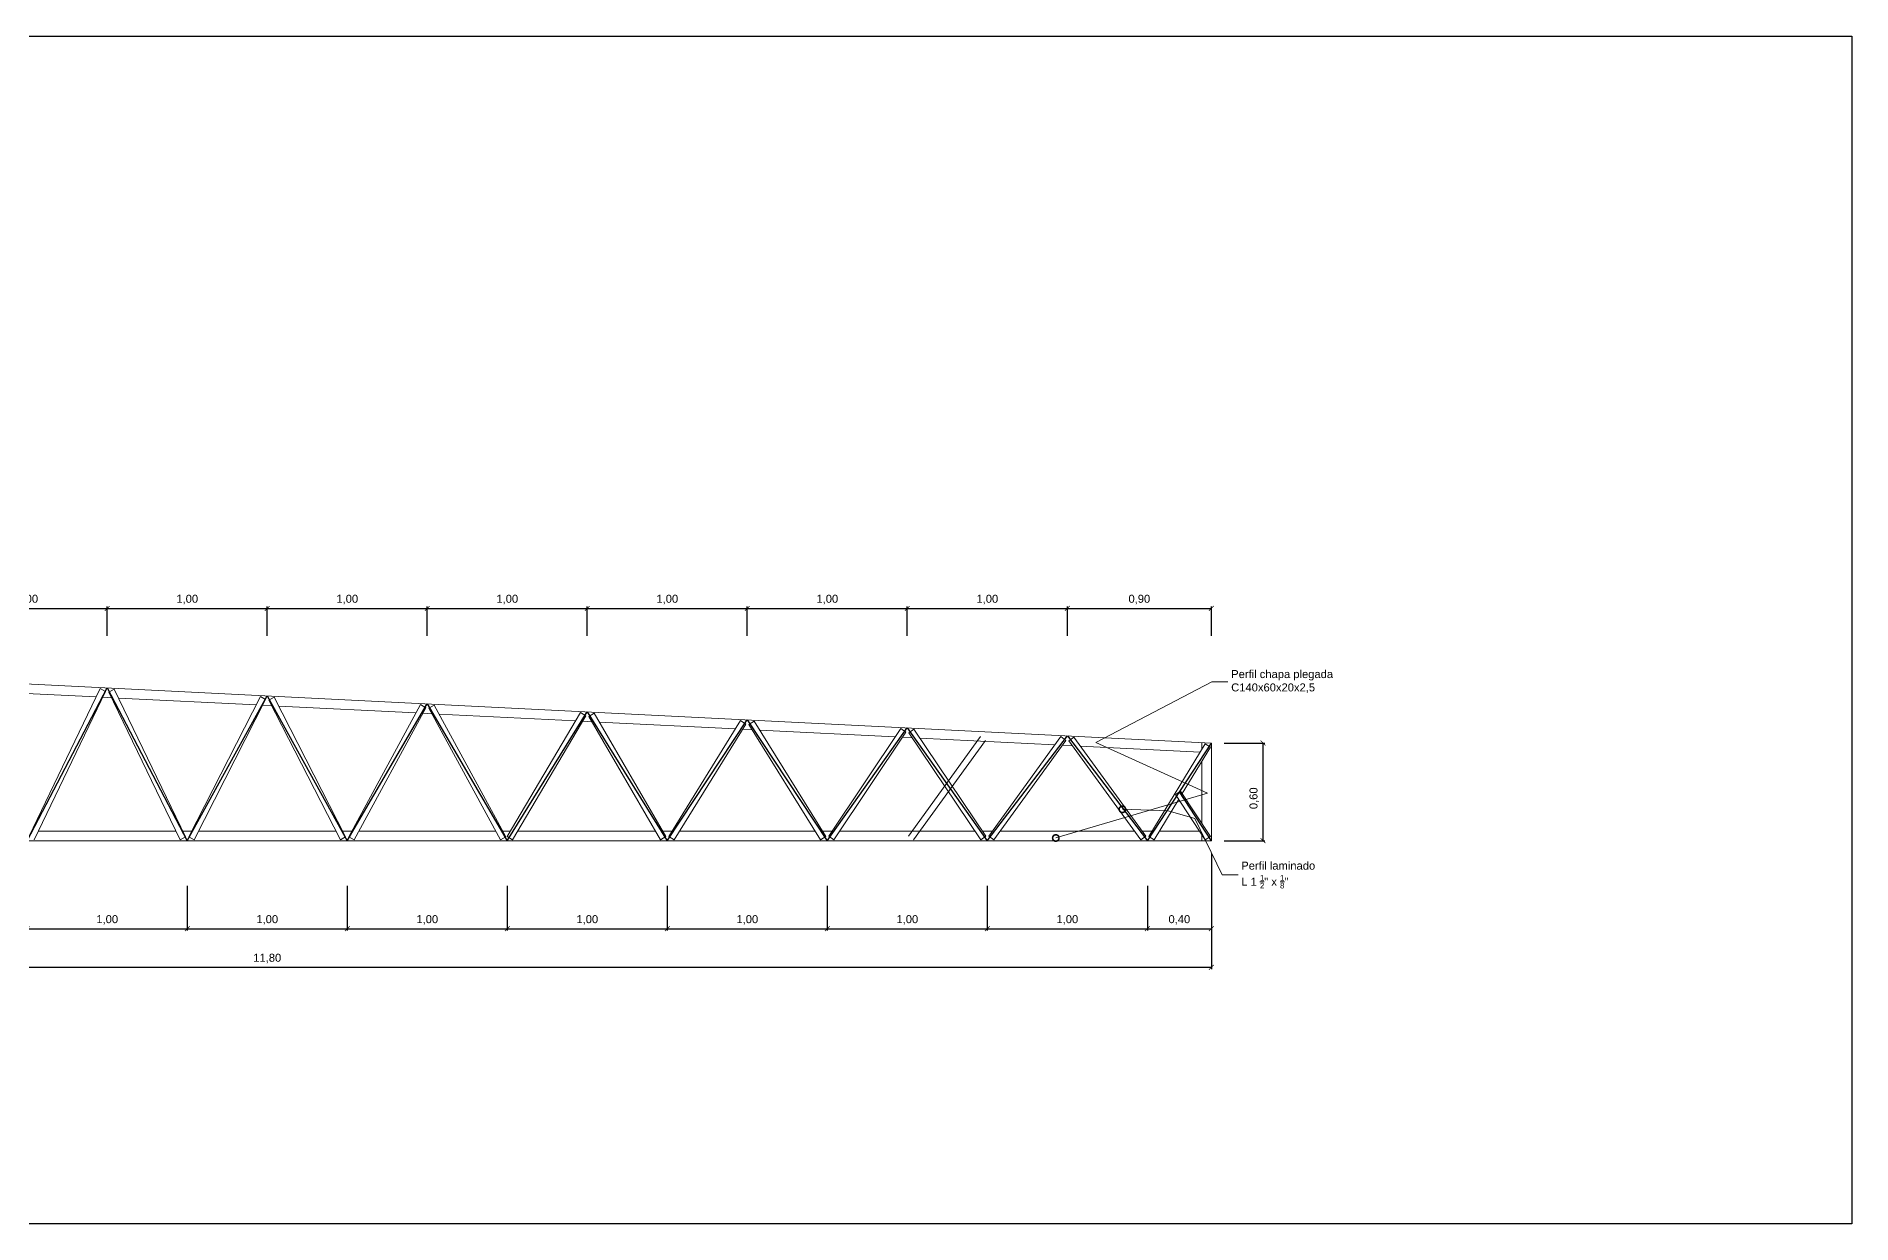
# Model space of a CAD drawing. Header units: millimetres. Extents: x 265 to 853, y -178 to 32.
# Drawn here: x 756.67 to 768.02, y -122.68 to -115.26 of the extents above; entities that cross this region are included whole.
import ezdxf
from ezdxf import colors
from ezdxf.entities.mleader import LeaderData, LeaderLine
from ezdxf.math import Vec2, Vec3

# ---------------------------------------------------------------- set-up
doc = ezdxf.new("R2010")
doc.units = ezdxf.units.MM
doc.header["$LTSCALE"] = 0.1
doc.header["$MEASUREMENT"] = 0
doc.header["$PDMODE"] = 3
doc.header["$PDSIZE"] = 0.1
doc.linetypes.add('ACAD_ISO10W100', pattern=[18, 12, -3, 0, -3])
doc.linetypes.add('CONTINUA', pattern=[200, 100, 100])
doc.layers.get('DEFPOINTS').update_dxf_attribs({"color": 1})
for name, color, linetype, lineweight in [('00_EST_ANGULARES', 4, 'CONTINUA', 20), ('00_EST_Cotas', 6, 'Continuous', 9), ('00_EST_TEXTO', 6, 'Continuous', 9), ('00_EST_Viga', 5, 'Continuous', 20), ('00_EST_Viga_Montante', 5, 'Continuous', 20)]:
    doc.layers.add(name, color=color, linetype=linetype, lineweight=lineweight)
doc.layers.add('00_EST_EJE ANGULARES', color=7, linetype='ACAD_ISO10W100')
doc.layers.add('00_EST_NoImprimir', color=1, linetype='Continuous', plot=False)
doc.styles.add('Arial1_50', font='arial.ttf', dxfattribs={"height": 0.05})
doc.styles.add('Arial20', font='arial.ttf', dxfattribs={"height": 0.2})
doc.dimstyles.new('Cota 1-25-Andres', dxfattribs={"dimtxt": 0.05, "dimasz": 0.03, "dimexe": 0.012, "dimexo": 0.08, "dimgap": 0.025, "dimtad": 1, "dimzin": 0, "dimtxsty": 'Arial1_50', "dimblk1": 'ARCHTICK', "dimblk2": 'ARCHTICK', "dimsah": 1, "dimcen": 0.09, "dimclrd": 256, "dimclre": 256, "dimclrt": 256, "dimazin": 0, "dimtfac": 1, "dimtofl": 0, "dimtmove": 0, "dimatfit": 3, "dimldrblk": 'ARCHTICK', "dimfxl": 1, "dimtolj": 1, "dimtzin": 0, "dimarcsym": 0})

# ---------------------------------------------------------------- blocks, each defined once
blk = doc.blocks.new('_ARCHTICK')
at = {"color": 0, "linetype": 'ByBlock', "const_width": 0.15}
blk.add_lwpolyline([(-0.5, -0.5), (0.5, 0.5)], dxfattribs=at)
blk = doc.blocks.new('*D145')
at = {"layer": '00_EST_Cotas', "lineweight": -2, "transparency": 16777216}
for p, q in [((756.616, -120.567), (756.616, -120.846)), ((757.616, -120.567), (757.616, -120.846)), ((756.616, -120.834), (757.616, -120.834))]:
    blk.add_line(p, q, dxfattribs=at)
at = {"layer": 'DEFPOINTS', "color": 0, "transparency": 16777216}
for p in [(756.616, -120.487), (757.616, -120.487), (757.616, -120.834)]:
    blk.add_point(p, dxfattribs=at)
at = {"layer": '00_EST_Cotas', "lineweight": -2, "transparency": 16777216, "xscale": 0.03, "yscale": 0.03, "zscale": 0.03, "rotation": 180}
blk.add_blockref('_ARCHTICK', (756.616, -120.834), dxfattribs=at)
at = {"layer": '00_EST_Cotas', "lineweight": -2, "transparency": 16777216, "xscale": 0.03, "yscale": 0.03, "zscale": 0.03}
blk.add_blockref('_ARCHTICK', (757.616, -120.834), dxfattribs=at)
at = {"layer": '00_EST_Cotas', "transparency": 16777216, "insert": (757.116, -120.779), "char_height": 0.05, "attachment_point": 5, "style": 'Arial1_50'}
blk.add_mtext('\\A1;1,00', dxfattribs=at)
blk = doc.blocks.new('*D146')
at = {"layer": '00_EST_Cotas', "lineweight": -2, "transparency": 16777216}
for p, q in [((757.616, -120.567), (757.616, -120.846)), ((758.616, -120.567), (758.616, -120.846)), ((757.616, -120.834), (758.616, -120.834))]:
    blk.add_line(p, q, dxfattribs=at)
at = {"layer": 'DEFPOINTS', "color": 0, "transparency": 16777216}
for p in [(757.616, -120.487), (758.616, -120.487), (758.616, -120.834)]:
    blk.add_point(p, dxfattribs=at)
at = {"layer": '00_EST_Cotas', "lineweight": -2, "transparency": 16777216, "xscale": 0.03, "yscale": 0.03, "zscale": 0.03, "rotation": 180}
blk.add_blockref('_ARCHTICK', (757.616, -120.834), dxfattribs=at)
at = {"layer": '00_EST_Cotas', "lineweight": -2, "transparency": 16777216, "xscale": 0.03, "yscale": 0.03, "zscale": 0.03}
blk.add_blockref('_ARCHTICK', (758.616, -120.834), dxfattribs=at)
at = {"layer": '00_EST_Cotas', "transparency": 16777216, "insert": (758.116, -120.779), "char_height": 0.05, "attachment_point": 5, "style": 'Arial1_50'}
blk.add_mtext('\\A1;1,00', dxfattribs=at)
blk = doc.blocks.new('*D147')
at = {"layer": '00_EST_Cotas', "lineweight": -2, "transparency": 16777216}
for p, q in [((758.616, -120.567), (758.616, -120.846)), ((759.616, -120.567), (759.616, -120.846)), ((758.616, -120.834), (759.616, -120.834))]:
    blk.add_line(p, q, dxfattribs=at)
at = {"layer": 'DEFPOINTS', "color": 0, "transparency": 16777216}
for p in [(758.616, -120.487), (759.616, -120.487), (759.616, -120.834)]:
    blk.add_point(p, dxfattribs=at)
at = {"layer": '00_EST_Cotas', "lineweight": -2, "transparency": 16777216, "xscale": 0.03, "yscale": 0.03, "zscale": 0.03, "rotation": 180}
blk.add_blockref('_ARCHTICK', (758.616, -120.834), dxfattribs=at)
at = {"layer": '00_EST_Cotas', "lineweight": -2, "transparency": 16777216, "xscale": 0.03, "yscale": 0.03, "zscale": 0.03}
blk.add_blockref('_ARCHTICK', (759.616, -120.834), dxfattribs=at)
at = {"layer": '00_EST_Cotas', "transparency": 16777216, "insert": (759.116, -120.779), "char_height": 0.05, "attachment_point": 5, "style": 'Arial1_50'}
blk.add_mtext('\\A1;1,00', dxfattribs=at)
blk = doc.blocks.new('*D148')
at = {"layer": '00_EST_Cotas', "lineweight": -2, "transparency": 16777216}
for p, q in [((759.616, -120.567), (759.616, -120.846)), ((760.616, -120.567), (760.616, -120.846)), ((759.616, -120.834), (760.616, -120.834))]:
    blk.add_line(p, q, dxfattribs=at)
at = {"layer": 'DEFPOINTS', "color": 0, "transparency": 16777216}
for p in [(759.616, -120.487), (760.616, -120.487), (760.616, -120.834)]:
    blk.add_point(p, dxfattribs=at)
at = {"layer": '00_EST_Cotas', "lineweight": -2, "transparency": 16777216, "xscale": 0.03, "yscale": 0.03, "zscale": 0.03, "rotation": 180}
blk.add_blockref('_ARCHTICK', (759.616, -120.834), dxfattribs=at)
at = {"layer": '00_EST_Cotas', "lineweight": -2, "transparency": 16777216, "xscale": 0.03, "yscale": 0.03, "zscale": 0.03}
blk.add_blockref('_ARCHTICK', (760.616, -120.834), dxfattribs=at)
at = {"layer": '00_EST_Cotas', "transparency": 16777216, "insert": (760.116, -120.779), "char_height": 0.05, "attachment_point": 5, "style": 'Arial1_50'}
blk.add_mtext('\\A1;1,00', dxfattribs=at)
blk = doc.blocks.new('*D149')
at = {"layer": '00_EST_Cotas', "lineweight": -2, "transparency": 16777216}
for p, q in [((760.616, -120.567), (760.616, -120.846)), ((761.616, -120.567), (761.616, -120.846)), ((760.616, -120.834), (761.616, -120.834))]:
    blk.add_line(p, q, dxfattribs=at)
at = {"layer": 'DEFPOINTS', "color": 0, "transparency": 16777216}
for p in [(760.616, -120.487), (761.616, -120.487), (761.616, -120.834)]:
    blk.add_point(p, dxfattribs=at)
at = {"layer": '00_EST_Cotas', "lineweight": -2, "transparency": 16777216, "xscale": 0.03, "yscale": 0.03, "zscale": 0.03, "rotation": 180}
blk.add_blockref('_ARCHTICK', (760.616, -120.834), dxfattribs=at)
at = {"layer": '00_EST_Cotas', "lineweight": -2, "transparency": 16777216, "xscale": 0.03, "yscale": 0.03, "zscale": 0.03}
blk.add_blockref('_ARCHTICK', (761.616, -120.834), dxfattribs=at)
at = {"layer": '00_EST_Cotas', "transparency": 16777216, "insert": (761.116, -120.779), "char_height": 0.05, "attachment_point": 5, "style": 'Arial1_50'}
blk.add_mtext('\\A1;1,00', dxfattribs=at)
blk = doc.blocks.new('*D150')
at = {"layer": '00_EST_Cotas', "lineweight": -2, "transparency": 16777216}
for p, q in [((761.616, -120.567), (761.616, -120.846)), ((762.616, -120.567), (762.616, -120.846)), ((761.616, -120.834), (762.616, -120.834))]:
    blk.add_line(p, q, dxfattribs=at)
at = {"layer": 'DEFPOINTS', "color": 0, "transparency": 16777216}
for p in [(761.616, -120.487), (762.616, -120.487), (762.616, -120.834)]:
    blk.add_point(p, dxfattribs=at)
at = {"layer": '00_EST_Cotas', "lineweight": -2, "transparency": 16777216, "xscale": 0.03, "yscale": 0.03, "zscale": 0.03, "rotation": 180}
blk.add_blockref('_ARCHTICK', (761.616, -120.834), dxfattribs=at)
at = {"layer": '00_EST_Cotas', "lineweight": -2, "transparency": 16777216, "xscale": 0.03, "yscale": 0.03, "zscale": 0.03}
blk.add_blockref('_ARCHTICK', (762.616, -120.834), dxfattribs=at)
at = {"layer": '00_EST_Cotas', "transparency": 16777216, "insert": (762.116, -120.779), "char_height": 0.05, "attachment_point": 5, "style": 'Arial1_50'}
blk.add_mtext('\\A1;1,00', dxfattribs=at)
blk = doc.blocks.new('*D151')
at = {"layer": '00_EST_Cotas', "lineweight": -2, "transparency": 16777216}
for p, q in [((762.616, -120.567), (762.616, -120.846)), ((763.616, -120.567), (763.616, -120.846)), ((762.616, -120.834), (763.616, -120.834))]:
    blk.add_line(p, q, dxfattribs=at)
at = {"layer": 'DEFPOINTS', "color": 0, "transparency": 16777216}
for p in [(762.616, -120.487), (763.616, -120.487), (763.616, -120.834)]:
    blk.add_point(p, dxfattribs=at)
at = {"layer": '00_EST_Cotas', "lineweight": -2, "transparency": 16777216, "xscale": 0.03, "yscale": 0.03, "zscale": 0.03, "rotation": 180}
blk.add_blockref('_ARCHTICK', (762.616, -120.834), dxfattribs=at)
at = {"layer": '00_EST_Cotas', "lineweight": -2, "transparency": 16777216, "xscale": 0.03, "yscale": 0.03, "zscale": 0.03}
blk.add_blockref('_ARCHTICK', (763.616, -120.834), dxfattribs=at)
at = {"layer": '00_EST_Cotas', "transparency": 16777216, "insert": (763.116, -120.779), "char_height": 0.05, "attachment_point": 5, "style": 'Arial1_50'}
blk.add_mtext('\\A1;1,00', dxfattribs=at)
blk = doc.blocks.new('*D152')
at = {"layer": '00_EST_Cotas', "lineweight": -2, "transparency": 16777216}
for p, q in [((763.616, -120.567), (763.616, -120.846)), ((764.016, -120.567), (764.016, -120.846)), ((763.616, -120.834), (764.016, -120.834))]:
    blk.add_line(p, q, dxfattribs=at)
at = {"layer": 'DEFPOINTS', "color": 0, "transparency": 16777216}
for p in [(763.616, -120.487), (764.016, -120.487), (764.016, -120.834)]:
    blk.add_point(p, dxfattribs=at)
at = {"layer": '00_EST_Cotas', "lineweight": -2, "transparency": 16777216, "xscale": 0.03, "yscale": 0.03, "zscale": 0.03, "rotation": 180}
blk.add_blockref('_ARCHTICK', (763.616, -120.834), dxfattribs=at)
at = {"layer": '00_EST_Cotas', "lineweight": -2, "transparency": 16777216, "xscale": 0.03, "yscale": 0.03, "zscale": 0.03}
blk.add_blockref('_ARCHTICK', (764.016, -120.834), dxfattribs=at)
at = {"layer": '00_EST_Cotas', "transparency": 16777216, "insert": (763.816, -120.779), "char_height": 0.05, "attachment_point": 5, "style": 'Arial1_50'}
blk.add_mtext('\\A1;0,40', dxfattribs=at)
blk = doc.blocks.new('*D153')
at = {"layer": '00_EST_Cotas', "lineweight": -2, "transparency": 16777216}
for p, q in [((764.096, -119.674), (764.351, -119.674)), ((764.339, -120.284), (764.339, -119.674)), ((764.096, -120.284), (764.351, -120.284))]:
    blk.add_line(p, q, dxfattribs=at)
at = {"layer": 'DEFPOINTS', "color": 0, "transparency": 16777216}
for p in [(764.016, -119.674), (764.339, -119.674), (764.016, -120.284)]:
    blk.add_point(p, dxfattribs=at)
at = {"layer": '00_EST_Cotas', "lineweight": -2, "transparency": 16777216, "xscale": 0.03, "yscale": 0.03, "zscale": 0.03}
for p, rotation in [((764.339, -119.674), 90), ((764.339, -120.284), 270)]:
    blk.add_blockref('_ARCHTICK', p, dxfattribs=dict(at, rotation=rotation))
at = {"layer": '00_EST_Cotas', "transparency": 16777216, "insert": (764.284, -120.019), "char_height": 0.05, "attachment_point": 5, "rotation": 90, "style": 'Arial1_50'}
blk.add_mtext('\\A1;0,60', dxfattribs=at)
blk = doc.blocks.new('*D159')
at = {"layer": '00_EST_Cotas', "lineweight": -2, "transparency": 16777216}
for p, q in [((756.116, -119.004), (756.116, -118.821)), ((756.116, -118.833), (757.116, -118.833)), ((757.116, -119.004), (757.116, -118.821))]:
    blk.add_line(p, q, dxfattribs=at)
at = {"layer": 'DEFPOINTS', "color": 0, "transparency": 16777216}
for p in [(757.116, -118.833), (756.116, -119.084), (757.116, -119.084)]:
    blk.add_point(p, dxfattribs=at)
at = {"layer": '00_EST_Cotas', "lineweight": -2, "transparency": 16777216, "xscale": 0.03, "yscale": 0.03, "zscale": 0.03, "rotation": 180}
blk.add_blockref('_ARCHTICK', (756.116, -118.833), dxfattribs=at)
at = {"layer": '00_EST_Cotas', "lineweight": -2, "transparency": 16777216, "xscale": 0.03, "yscale": 0.03, "zscale": 0.03}
blk.add_blockref('_ARCHTICK', (757.116, -118.833), dxfattribs=at)
at = {"layer": '00_EST_Cotas', "transparency": 16777216, "insert": (756.616, -118.777), "char_height": 0.05, "attachment_point": 5, "style": 'Arial1_50'}
blk.add_mtext('\\A1;1,00', dxfattribs=at)
blk = doc.blocks.new('*D160')
at = {"layer": '00_EST_Cotas', "lineweight": -2, "transparency": 16777216}
for p, q in [((757.116, -119.004), (757.116, -118.821)), ((757.116, -118.833), (758.116, -118.833)), ((758.116, -119.004), (758.116, -118.821))]:
    blk.add_line(p, q, dxfattribs=at)
at = {"layer": 'DEFPOINTS', "color": 0, "transparency": 16777216}
for p in [(758.116, -118.833), (757.116, -119.084), (758.116, -119.084)]:
    blk.add_point(p, dxfattribs=at)
at = {"layer": '00_EST_Cotas', "lineweight": -2, "transparency": 16777216, "xscale": 0.03, "yscale": 0.03, "zscale": 0.03, "rotation": 180}
blk.add_blockref('_ARCHTICK', (757.116, -118.833), dxfattribs=at)
at = {"layer": '00_EST_Cotas', "lineweight": -2, "transparency": 16777216, "xscale": 0.03, "yscale": 0.03, "zscale": 0.03}
blk.add_blockref('_ARCHTICK', (758.116, -118.833), dxfattribs=at)
at = {"layer": '00_EST_Cotas', "transparency": 16777216, "insert": (757.616, -118.777), "char_height": 0.05, "attachment_point": 5, "style": 'Arial1_50'}
blk.add_mtext('\\A1;1,00', dxfattribs=at)
blk = doc.blocks.new('*D161')
at = {"layer": '00_EST_Cotas', "lineweight": -2, "transparency": 16777216}
for p, q in [((758.116, -119.004), (758.116, -118.821)), ((758.116, -118.833), (759.116, -118.833)), ((759.116, -119.004), (759.116, -118.821))]:
    blk.add_line(p, q, dxfattribs=at)
at = {"layer": 'DEFPOINTS', "color": 0, "transparency": 16777216}
for p in [(759.116, -118.833), (758.116, -119.084), (759.116, -119.084)]:
    blk.add_point(p, dxfattribs=at)
at = {"layer": '00_EST_Cotas', "lineweight": -2, "transparency": 16777216, "xscale": 0.03, "yscale": 0.03, "zscale": 0.03, "rotation": 180}
blk.add_blockref('_ARCHTICK', (758.116, -118.833), dxfattribs=at)
at = {"layer": '00_EST_Cotas', "lineweight": -2, "transparency": 16777216, "xscale": 0.03, "yscale": 0.03, "zscale": 0.03}
blk.add_blockref('_ARCHTICK', (759.116, -118.833), dxfattribs=at)
at = {"layer": '00_EST_Cotas', "transparency": 16777216, "insert": (758.616, -118.777), "char_height": 0.05, "attachment_point": 5, "style": 'Arial1_50'}
blk.add_mtext('\\A1;1,00', dxfattribs=at)
blk = doc.blocks.new('*D162')
at = {"layer": '00_EST_Cotas', "lineweight": -2, "transparency": 16777216}
for p, q in [((759.116, -119.004), (759.116, -118.821)), ((759.116, -118.833), (760.116, -118.833)), ((760.116, -119.004), (760.116, -118.821))]:
    blk.add_line(p, q, dxfattribs=at)
at = {"layer": 'DEFPOINTS', "color": 0, "transparency": 16777216}
for p in [(760.116, -118.833), (759.116, -119.084), (760.116, -119.084)]:
    blk.add_point(p, dxfattribs=at)
at = {"layer": '00_EST_Cotas', "lineweight": -2, "transparency": 16777216, "xscale": 0.03, "yscale": 0.03, "zscale": 0.03, "rotation": 180}
blk.add_blockref('_ARCHTICK', (759.116, -118.833), dxfattribs=at)
at = {"layer": '00_EST_Cotas', "lineweight": -2, "transparency": 16777216, "xscale": 0.03, "yscale": 0.03, "zscale": 0.03}
blk.add_blockref('_ARCHTICK', (760.116, -118.833), dxfattribs=at)
at = {"layer": '00_EST_Cotas', "transparency": 16777216, "insert": (759.616, -118.777), "char_height": 0.05, "attachment_point": 5, "style": 'Arial1_50'}
blk.add_mtext('\\A1;1,00', dxfattribs=at)
blk = doc.blocks.new('*D163')
at = {"layer": '00_EST_Cotas', "lineweight": -2, "transparency": 16777216}
for p, q in [((760.116, -119.004), (760.116, -118.821)), ((760.116, -118.833), (761.116, -118.833)), ((761.116, -119.004), (761.116, -118.821))]:
    blk.add_line(p, q, dxfattribs=at)
at = {"layer": 'DEFPOINTS', "color": 0, "transparency": 16777216}
for p in [(761.116, -118.833), (760.116, -119.084), (761.116, -119.084)]:
    blk.add_point(p, dxfattribs=at)
at = {"layer": '00_EST_Cotas', "lineweight": -2, "transparency": 16777216, "xscale": 0.03, "yscale": 0.03, "zscale": 0.03, "rotation": 180}
blk.add_blockref('_ARCHTICK', (760.116, -118.833), dxfattribs=at)
at = {"layer": '00_EST_Cotas', "lineweight": -2, "transparency": 16777216, "xscale": 0.03, "yscale": 0.03, "zscale": 0.03}
blk.add_blockref('_ARCHTICK', (761.116, -118.833), dxfattribs=at)
at = {"layer": '00_EST_Cotas', "transparency": 16777216, "insert": (760.616, -118.777), "char_height": 0.05, "attachment_point": 5, "style": 'Arial1_50'}
blk.add_mtext('\\A1;1,00', dxfattribs=at)
blk = doc.blocks.new('*D164')
at = {"layer": '00_EST_Cotas', "lineweight": -2, "transparency": 16777216}
for p, q in [((761.116, -119.004), (761.116, -118.821)), ((761.116, -118.833), (762.116, -118.833)), ((762.116, -119.004), (762.116, -118.821))]:
    blk.add_line(p, q, dxfattribs=at)
at = {"layer": 'DEFPOINTS', "color": 0, "transparency": 16777216}
for p in [(762.116, -118.833), (761.116, -119.084), (762.116, -119.084)]:
    blk.add_point(p, dxfattribs=at)
at = {"layer": '00_EST_Cotas', "lineweight": -2, "transparency": 16777216, "xscale": 0.03, "yscale": 0.03, "zscale": 0.03, "rotation": 180}
blk.add_blockref('_ARCHTICK', (761.116, -118.833), dxfattribs=at)
at = {"layer": '00_EST_Cotas', "lineweight": -2, "transparency": 16777216, "xscale": 0.03, "yscale": 0.03, "zscale": 0.03}
blk.add_blockref('_ARCHTICK', (762.116, -118.833), dxfattribs=at)
at = {"layer": '00_EST_Cotas', "transparency": 16777216, "insert": (761.616, -118.777), "char_height": 0.05, "attachment_point": 5, "style": 'Arial1_50'}
blk.add_mtext('\\A1;1,00', dxfattribs=at)
blk = doc.blocks.new('*D165')
at = {"layer": '00_EST_Cotas', "lineweight": -2, "transparency": 16777216}
for p, q in [((762.116, -119.004), (762.116, -118.821)), ((762.116, -118.833), (763.116, -118.833)), ((763.116, -119.004), (763.116, -118.821))]:
    blk.add_line(p, q, dxfattribs=at)
at = {"layer": 'DEFPOINTS', "color": 0, "transparency": 16777216}
for p in [(763.116, -118.833), (762.116, -119.084), (763.116, -119.084)]:
    blk.add_point(p, dxfattribs=at)
at = {"layer": '00_EST_Cotas', "lineweight": -2, "transparency": 16777216, "xscale": 0.03, "yscale": 0.03, "zscale": 0.03, "rotation": 180}
blk.add_blockref('_ARCHTICK', (762.116, -118.833), dxfattribs=at)
at = {"layer": '00_EST_Cotas', "lineweight": -2, "transparency": 16777216, "xscale": 0.03, "yscale": 0.03, "zscale": 0.03}
blk.add_blockref('_ARCHTICK', (763.116, -118.833), dxfattribs=at)
at = {"layer": '00_EST_Cotas', "transparency": 16777216, "insert": (762.616, -118.777), "char_height": 0.05, "attachment_point": 5, "style": 'Arial1_50'}
blk.add_mtext('\\A1;1,00', dxfattribs=at)
blk = doc.blocks.new('*D166')
at = {"layer": '00_EST_Cotas', "lineweight": -2, "transparency": 16777216}
for p, q in [((763.116, -119.004), (763.116, -118.821)), ((763.116, -118.833), (764.016, -118.833)), ((764.016, -119.004), (764.016, -118.821))]:
    blk.add_line(p, q, dxfattribs=at)
at = {"layer": 'DEFPOINTS', "color": 0, "transparency": 16777216}
for p in [(764.016, -118.833), (763.116, -119.084), (764.016, -119.084)]:
    blk.add_point(p, dxfattribs=at)
at = {"layer": '00_EST_Cotas', "lineweight": -2, "transparency": 16777216, "xscale": 0.03, "yscale": 0.03, "zscale": 0.03, "rotation": 180}
blk.add_blockref('_ARCHTICK', (763.116, -118.833), dxfattribs=at)
at = {"layer": '00_EST_Cotas', "lineweight": -2, "transparency": 16777216, "xscale": 0.03, "yscale": 0.03, "zscale": 0.03}
blk.add_blockref('_ARCHTICK', (764.016, -118.833), dxfattribs=at)
at = {"layer": '00_EST_Cotas', "transparency": 16777216, "insert": (763.566, -118.777), "char_height": 0.05, "attachment_point": 5, "style": 'Arial1_50'}
blk.add_mtext('\\A1;0,90', dxfattribs=at)
blk = doc.blocks.new('*D167')
at = {"layer": '00_EST_Cotas', "lineweight": -2, "transparency": 16777216}
for p, q in [((752.216, -120.364), (752.216, -121.087)), ((764.016, -120.364), (764.016, -121.087)), ((752.216, -121.075), (764.016, -121.075))]:
    blk.add_line(p, q, dxfattribs=at)
at = {"layer": 'DEFPOINTS', "color": 0, "transparency": 16777216}
for p in [(752.216, -120.284), (764.016, -120.284), (764.016, -121.075)]:
    blk.add_point(p, dxfattribs=at)
at = {"layer": '00_EST_Cotas', "lineweight": -2, "transparency": 16777216, "xscale": 0.03, "yscale": 0.03, "zscale": 0.03, "rotation": 180}
blk.add_blockref('_ARCHTICK', (752.216, -121.075), dxfattribs=at)
at = {"layer": '00_EST_Cotas', "lineweight": -2, "transparency": 16777216, "xscale": 0.03, "yscale": 0.03, "zscale": 0.03}
blk.add_blockref('_ARCHTICK', (764.016, -121.075), dxfattribs=at)
at = {"layer": '00_EST_Cotas', "transparency": 16777216, "insert": (758.116, -121.02), "char_height": 0.05, "attachment_point": 5, "style": 'Arial1_50'}
blk.add_mtext('\\A1;11,80', dxfattribs=at)
blk = doc.blocks.new('_DotSmall')
at = {"color": 0, "linetype": 'ByBlock', "const_width": 0.5}
blk.add_lwpolyline([(-0.0625, 0, 1), (0.0625, 0, 1)], format="xyb", close=True, dxfattribs=at)

msp = doc.modelspace()

# ---------------------------------------------------------------- linework, layer by layer
at = {"layer": '00_EST_ANGULARES'}
for p, q in [((756.626, -120.26), (757.072, -119.334)), ((757.072, -119.334), (757.106, -119.351)), ((757.126, -119.356), (757.16, -119.338)), ((757.606, -120.26), (757.16, -119.338)), ((757.106, -119.351), (756.66, -120.278)), ((757.126, -119.356), (757.572, -120.278)), ((758.073, -119.384), (757.626, -120.26)), ((757.659, -120.278), (758.106, -119.402)), ((758.106, -119.402), (758.073, -119.384)), ((758.126, -119.406), (758.159, -119.388)), ((758.573, -120.278), (758.126, -119.406)), ((758.159, -119.388), (758.606, -120.26)), ((759.073, -119.434), (758.626, -120.259)), ((758.659, -120.278), (759.106, -119.453)), ((759.106, -119.453), (759.073, -119.434)), ((759.126, -119.457), (759.159, -119.438)), ((759.573, -120.278), (759.126, -119.457)), ((759.159, -119.438), (759.606, -120.259)), ((759.616, -120.258), (760.074, -119.484)), ((760.106, -119.504), (759.648, -120.278)), ((760.074, -119.484), (760.106, -119.504)), ((760.126, -119.508), (760.158, -119.488)), ((760.574, -120.278), (760.126, -119.508)), ((760.158, -119.488), (760.606, -120.258)), ((761.074, -119.534), (760.626, -120.257)), ((760.658, -120.278), (761.106, -119.555)), ((761.106, -119.555), (761.074, -119.534)), ((761.126, -119.559), (761.158, -119.538)), ((761.574, -120.278), (761.126, -119.559)), ((761.158, -119.538), (761.606, -120.257)), ((762.075, -119.584), (761.626, -120.256)), ((761.657, -120.278), (762.106, -119.606)), ((762.075, -119.584), (762.106, -119.606)), ((762.574, -119.634), (762.124, -120.255)), ((762.126, -119.61), (762.157, -119.588)), ((762.575, -120.278), (762.126, -119.61)), ((762.154, -120.278), (762.604, -119.657)), ((762.157, -119.588), (762.606, -120.256)), ((763.076, -119.634), (762.626, -120.255)), ((762.656, -120.278), (763.106, -119.657)), ((763.106, -119.657), (763.076, -119.634)), ((763.126, -119.661), (763.156, -119.638)), ((763.576, -120.278), (763.126, -119.661)), ((763.156, -119.638), (763.606, -120.255)), ((763.626, -120.257), (763.978, -119.679)), ((764.01, -119.7), (763.978, -119.679)), ((764.01, -119.7), (763.834, -119.989)), ((763.812, -120.025), (763.658, -120.278)), ((763.792, -119.995), (763.824, -119.974)), ((763.792, -119.995), (763.978, -120.278)), ((763.824, -119.974), (764.01, -120.257)), ((761.626, -120.256), (761.657, -120.278)), ((762.575, -120.278), (762.606, -120.256)), ((762.626, -120.255), (762.656, -120.278)), ((763.576, -120.278), (763.606, -120.255)), ((757.572, -120.278), (757.606, -120.26)), ((757.626, -120.26), (757.659, -120.278)), ((758.573, -120.278), (758.606, -120.26)), ((758.626, -120.259), (758.659, -120.278)), ((759.573, -120.278), (759.606, -120.259)), ((759.616, -120.258), (759.648, -120.278)), ((760.574, -120.278), (760.606, -120.258)), ((760.626, -120.257), (760.658, -120.278)), ((761.574, -120.278), (761.606, -120.257)), ((763.658, -120.278), (763.626, -120.257)), ((763.978, -120.278), (764.01, -120.257))]:
    msp.add_line(p, q, dxfattribs=at)
at = {"layer": '00_EST_EJE ANGULARES'}
for p, q in [((756.616, -120.284), (757.116, -119.329)), ((757.116, -119.329), (757.616, -120.284)), ((757.616, -120.284), (758.116, -119.379)), ((758.116, -119.379), (758.616, -120.284)), ((758.616, -120.284), (759.116, -119.429)), ((759.116, -119.429), (759.616, -120.284)), ((759.616, -120.284), (760.116, -119.479)), ((760.116, -119.479), (760.616, -120.284)), ((760.616, -120.284), (761.116, -119.529)), ((761.116, -119.529), (761.616, -120.284)), ((761.616, -120.284), (762.116, -119.579)), ((762.116, -119.579), (762.616, -120.284)), ((762.616, -120.284), (763.116, -119.629)), ((763.116, -119.629), (763.616, -120.284)), ((763.616, -120.284), (764.016, -119.674)), ((764.016, -120.284), (763.816, -119.979))]:
    msp.add_line(p, q, dxfattribs=at)
at = {"layer": '00_EST_NoImprimir'}
msp.add_lwpolyline([(748.766, -115.258), (768.018, -115.258), (768.018, -122.677), (748.766, -122.677)], close=True, dxfattribs=at)
at = {"layer": '00_EST_Viga'}
for p, q in [((752.216, -119.084), (764.016, -119.674)), ((756.185, -119.343), (757.047, -119.386)), ((757.088, -119.388), (757.143, -119.391)), ((757.186, -119.393), (758.046, -119.436)), ((758.088, -119.438), (758.144, -119.441)), ((758.188, -119.443), (759.045, -119.486)), ((759.087, -119.488), (759.144, -119.491)), ((759.189, -119.493), (760.043, -119.536)), ((760.086, -119.538), (760.145, -119.541)), ((760.191, -119.543), (761.042, -119.586)), ((761.085, -119.588), (761.146, -119.591)), ((761.192, -119.593), (762.04, -119.636)), ((762.085, -119.638), (762.147, -119.641)), ((762.194, -119.643), (763.038, -119.686)), ((763.084, -119.688), (763.148, -119.691)), ((763.197, -119.693), (763.946, -119.731)), ((756.686, -120.224), (757.546, -120.224)), ((757.589, -120.224), (757.644, -120.224)), ((757.687, -120.224), (758.545, -120.224)), ((758.588, -120.224), (758.645, -120.224)), ((758.688, -120.224), (759.544, -120.224)), ((759.587, -120.224), (759.636, -120.224)), ((759.68, -120.224), (760.543, -120.224)), ((760.587, -120.224), (760.646, -120.224)), ((760.691, -120.224), (761.541, -120.224)), ((761.586, -120.224), (761.647, -120.224)), ((761.693, -120.224), (762.539, -120.224)), ((762.585, -120.224), (762.648, -120.224)), ((762.695, -120.224), (763.537, -120.224)), ((763.584, -120.224), (763.646, -120.224)), ((763.691, -120.224), (763.943, -120.224)), ((752.216, -120.284), (764.016, -120.284))]:
    msp.add_line(p, q, dxfattribs=at)
at = {"layer": '00_EST_Viga_Montante'}
for p, q in [((763.956, -119.674), (763.956, -119.715)), ((764.016, -119.674), (764.016, -120.284)), ((763.956, -119.788), (763.956, -120.175)), ((763.956, -120.245), (763.956, -120.284))]:
    msp.add_line(p, q, dxfattribs=at)

# ---------------------------------------------------------------- dimensions: what is measured, and where the dimension line sits
at = {"layer": '00_EST_Cotas'}
for base, p1, p2, picture, middle in [((757.116, -118.833), (756.116, -119.084), (757.116, -119.084), '*D159', (756.616, -118.777)), ((758.116, -118.833), (757.116, -119.084), (758.116, -119.084), '*D160', (757.616, -118.777)), ((759.116, -118.833), (758.116, -119.084), (759.116, -119.084), '*D161', (758.616, -118.777)), ((760.116, -118.833), (759.116, -119.084), (760.116, -119.084), '*D162', (759.616, -118.777)), ((761.116, -118.833), (760.116, -119.084), (761.116, -119.084), '*D163', (760.616, -118.777)), ((762.116, -118.833), (761.116, -119.084), (762.116, -119.084), '*D164', (761.616, -118.777)), ((763.116, -118.833), (762.116, -119.084), (763.116, -119.084), '*D165', (762.616, -118.777)), ((764.016, -118.833), (763.116, -119.084), (764.016, -119.084), '*D166', (763.566, -118.777)), ((757.616, -120.834), (756.616, -120.487), (757.616, -120.487), '*D145', (757.116, -120.779)), ((758.616, -120.834), (757.616, -120.487), (758.616, -120.487), '*D146', (758.116, -120.779)), ((759.616, -120.834), (758.616, -120.487), (759.616, -120.487), '*D147', (759.116, -120.779)), ((760.616, -120.834), (759.616, -120.487), (760.616, -120.487), '*D148', (760.116, -120.779)), ((761.616, -120.834), (760.616, -120.487), (761.616, -120.487), '*D149', (761.116, -120.779)), ((762.616, -120.834), (761.616, -120.487), (762.616, -120.487), '*D150', (762.116, -120.779)), ((763.616, -120.834), (762.616, -120.487), (763.616, -120.487), '*D151', (763.116, -120.779))]:
    dim = msp.add_linear_dim(base=base, p1=p1, p2=p2, dimstyle='Cota 1-25-Andres', dxfattribs=at)
    dim.commit()
    dim.dimension.update_dxf_attribs({"geometry": picture, "text_midpoint": middle})
dim = msp.add_linear_dim(base=(764.339, -119.674), p1=(764.016, -120.284), p2=(764.016, -119.674), angle=90, text='0,60', dimstyle='Cota 1-25-Andres', dxfattribs=at)
dim.commit()
dim.dimension.update_dxf_attribs({"geometry": '*D153', "text_midpoint": (764.339, -120.019), "dimtype": 160})
for base, p1, p2, picture, middle in [((764.016, -121.075), (752.216, -120.284), (764.016, -120.284), '*D167', (758.116, -121.075)), ((764.016, -120.834), (763.616, -120.487), (764.016, -120.487), '*D152', (763.816, -120.834))]:
    dim = msp.add_linear_dim(base=base, p1=p1, p2=p2, dimstyle='Cota 1-25-Andres', dxfattribs=at)
    dim.commit()
    dim.dimension.update_dxf_attribs({"geometry": picture, "text_midpoint": middle, "dimtype": 160})

# ---------------------------------------------------------------- leaders
at = {"layer": '00_EST_TEXTO'}
ml = msp.add_multileader_mtext('Standard', dxfattribs=at)
ml.set_content('{\\C256;Perfil chapa plegada\\PC140x60x20x2,5 }', color=2, style='Arial20')
ml.set_leader_properties(color=256, linetype='ByLayer', lineweight=-1)
ml.set_arrow_properties(name='DOTSMALL')
ml.build(insert=Vec2(0, 0))
ml.multileader.update_dxf_attribs({"text_left_attachment_type": 2, "text_right_attachment_type": 2, "dogleg_length": 0.1, "arrow_head_size": 0.08})
ctx = ml.context
ctx.base_point, ctx.char_height, ctx.arrow_head_size, ctx.landing_gap_size, ctx.plane_origin = Vec3(764.12, -119.291), 0.05, 0.08, 0.02, Vec3(763.431, -120.154)
ctx.left_attachment, ctx.right_attachment = 2, 2
notes = []
notes.append((ctx, [(0, (1, 1, 0), (764.02, -119.291), (1, 0), 0.1, [(2, [(763.044, -120.267), (763.991, -119.987), (763.295, -119.67)], 0, [])])]))
ctx.mtext.insert, ctx.mtext.flow_direction = Vec3(764.14, -119.218), 5
ml = msp.add_multileader_mtext('Standard', dxfattribs=at)
ml.set_content('\\A1;{\\C256;Perfil laminado\\PL 1 \\H0.7x;\\S1/2;\\H1.42857x;" x \\H0.7x;\\S1/8;\\H1.42857x;"}', color=2, style='Arial20')
ml.set_leader_properties(color=256, linetype='ByLayer', lineweight=-1)
ml.set_arrow_properties(name='DOTSMALL')
ml.build(insert=Vec2(0, 0))
ml.multileader.update_dxf_attribs({"text_left_attachment_type": 2, "text_right_attachment_type": 2, "dogleg_length": 0.1, "arrow_head_size": 0.08})
ctx = ml.context
ctx.base_point, ctx.char_height, ctx.arrow_head_size, ctx.landing_gap_size, ctx.plane_origin = Vec3(764.183, -120.498), 0.05, 0.08, 0.02, Vec3(763.488, -119.817)
ctx.left_attachment, ctx.right_attachment = 2, 2
notes.append((ctx, [(0, (1, 1, 0), (764.083, -120.498), (1, 0), 0.1, [(2, [(763.46, -120.088), (763.746, -120.097), (763.912, -120.146)], 0, [])])]))
ctx.mtext.insert, ctx.mtext.flow_direction = Vec3(764.203, -120.415), 5
for ctx, leaders in notes:
    for number, flags, end, landing, length, lines in leaders:
        leader = LeaderData()
        leader.index, (leader.has_last_leader_line, leader.has_dogleg_vector, leader.attachment_direction) = number, flags
        leader.last_leader_point, leader.dogleg_vector, leader.dogleg_length = Vec3(end), Vec3(landing), length
        for number, points, colour, breaks in lines:
            line = LeaderLine()
            line.index, line.vertices, line.color, line.breaks = number, Vec3.list(points), colors.encode_raw_color(colour), breaks
            leader.lines.append(line)
        ctx.leaders.append(leader)

doc.saveas('drawing.dxf')
